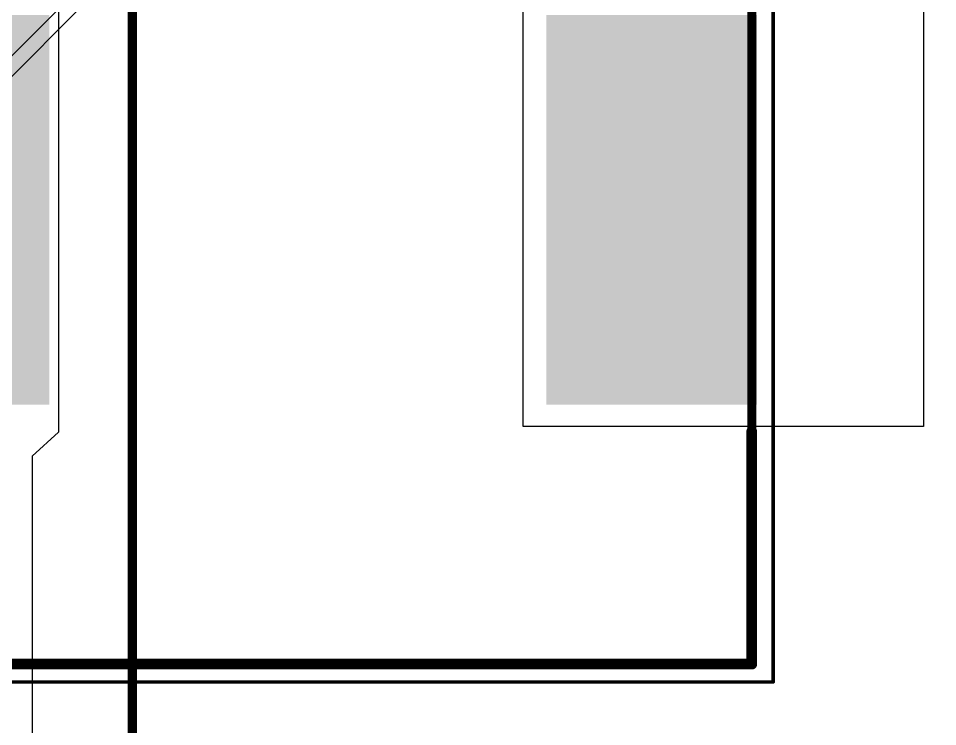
# Model space of a CAD drawing. Header units: inches. Extents: x 0 to 110, y 0 to 95.
# Drawn here: x 19.81 to 32.67, y 21.12 to 31.02 of the extents above; entities that cross this region are included whole.
import ezdxf

# ---------------------------------------------------------------- set-up
doc = ezdxf.new("R2010")
doc.units = ezdxf.units.IN
for name, color, linetype in [('Int1', 16, 'Continuous'), ('Mechanical 13', 56, 'Continuous'), ('Top Courtyard', 56, 'Continuous'), ('Top Layer', 1, 'Continuous'), ('Top Overlay', 2, 'Continuous'), ('Top Paste', 8, 'Continuous'), ('Top Solder', 216, 'Continuous')]:
    doc.layers.add(name, color=color, linetype=linetype)

# ---------------------------------------------------------------- blocks, each defined once
blk = doc.blocks.new('RPI_721')
at = {"layer": 'Mechanical 13'}
blk.add_lwpolyline([(23.5, 25.5, 0.127, 0.127, 0), (23.5, -25.5, 0.127, 0.127, 0)], format="xyseb", dxfattribs=at)
blk = doc.blocks.new('SPRH127_798')
at = {"layer": 'Top Layer'}
for points in [[(-6.146, 2.573), (-3.246, 2.573), (-3.246, -2.827), (-6.146, -2.827)], [(3.754, 2.573), (6.654, 2.573), (6.654, -2.827), (3.754, -2.827)]]:
    blk.add_hatch(color=1, dxfattribs=at).paths.add_polyline_path(points)
at = {"layer": 'Top Paste'}
for points in [[(-6.146, 2.573), (-3.246, 2.573), (-3.246, -2.827), (-6.146, -2.827)], [(3.754, 2.573), (6.654, 2.573), (6.654, -2.827), (3.754, -2.827)]]:
    blk.add_hatch(color=8, dxfattribs=at).paths.add_polyline_path(points)
at = {"layer": 'Top Solder'}
for points in [[(-6.171, 2.598), (-3.221, 2.598), (-3.221, -2.852), (-6.171, -2.852)], [(3.729, 2.598), (6.679, 2.598), (6.679, -2.852), (3.729, -2.852)]]:
    blk.add_hatch(color=216, dxfattribs=at).paths.add_polyline_path(points)
at = {"layer": 'Mechanical 13'}
for points in [[(-6.096, 6.223, 0.127, 0.127, 0), (-6.096, -6.477, 0.127, 0.127, 0)], [(6.604, 6.223, 0.127, 0.127, 0), (-6.096, 6.223, 0.127, 0.127, 0)]]:
    blk.add_lwpolyline(points, format="xyseb", dxfattribs=at)
blk.add_lwpolyline([(-6.128, 6.223, 0.0635, 0.0635, 1), (-6.064, 6.223, 0.0635, 0.0635, 1)], format="xyseb", close=True, dxfattribs=at)
blk.add_lwpolyline([(-6.128, 6.223, 0.0635, 0.0635, 1), (-6.064, 6.223, 0.0635, 0.0635, 1)], format="xyseb", close=True, dxfattribs=at)
at = {"layer": 'Top Courtyard'}
for points in [[(-6.396, 6.473, 0.05, 0.05, 0), (-6.396, -6.727, 0.05, 0.05, 0)], [(6.904, 6.473, 0.05, 0.05, 0), (-6.396, 6.473, 0.05, 0.05, 0)]]:
    blk.add_lwpolyline(points, format="xyseb", dxfattribs=at)
blk.add_lwpolyline([(-6.408, 6.473, 0.025, 0.025, 1), (-6.384, 6.473, 0.025, 0.025, 1)], format="xyseb", close=True, dxfattribs=at)
blk.add_lwpolyline([(-6.408, 6.473, 0.025, 0.025, 1), (-6.384, 6.473, 0.025, 0.025, 1)], format="xyseb", close=True, dxfattribs=at)
at = {"layer": 'Top Overlay'}
for points in [[(-6.096, 6.223, 0.15, 0.15, 0), (-6.096, 2.973, 0.15, 0.15, 0)], [(6.604, 6.223, 0.15, 0.15, 0), (-6.096, 6.223, 0.15, 0.15, 0)]]:
    blk.add_lwpolyline(points, format="xyseb", dxfattribs=at)
for points in [[(-6.134, 6.223, 0.075, 0.075, 1), (-6.058, 6.223, 0.075, 0.075, 1)], [(-6.134, 6.223, 0.075, 0.075, 1), (-6.058, 6.223, 0.075, 0.075, 1)], [(-6.134, 2.973, 0.075, 0.075, 1), (-6.058, 2.973, 0.075, 0.075, 1)]]:
    blk.add_lwpolyline(points, format="xyseb", close=True, dxfattribs=at)

msp = doc.modelspace()

# ---------------------------------------------------------------- linework, layer by layer
at = {"layer": 'Int1'}
for p, q in [((37.796, 48.584), (16.856, 27.644)), ((17, 27.5), (38, 48.5))]:
    msp.add_line(p, q, dxfattribs=at)
at = {"layer": 'Top Layer'}
for p, q in [((26.869, 25.317), (26.869, 45.117)), ((32.469, 45.117), (32.469, 25.317)), ((20.369, 32.16), (20.369, 25.236)), ((20.369, 25.236), (20, 24.9)), ((32.469, 25.317), (26.869, 25.317)), ((20, 24.9), (20, 17))]:
    msp.add_line(p, q, dxfattribs=at)

# ---------------------------------------------------------------- block references
at = {"rotation": 180}
for name, p in [('RPI_721', (44.9, 42.3)), ('SPRH127_798', (23.969, 28.217))]:
    msp.add_blockref(name, p, dxfattribs=at)

doc.saveas('drawing.dxf')
